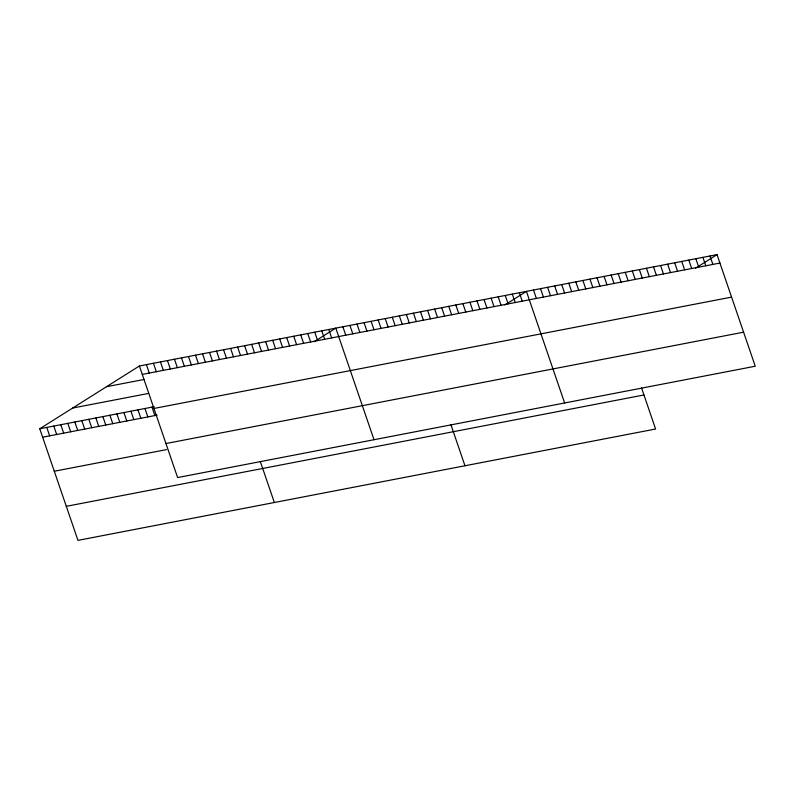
<?xml version="1.0" encoding="UTF-8"?>
<svg xmlns="http://www.w3.org/2000/svg" width="795" height="795" viewBox="0 0 795 795"><rect width="100%" height="100%" fill="white"/><g stroke="black" fill="none" stroke-linecap="round" stroke-linejoin="round"><path stroke-width="1.19" d="M641.545 387.95L655.597 429.012L77.96 540.371L39.75 428.773L139.403 365.988L717.04 254.629L755.25 366.227L177.613 477.576L139.403 365.988M314.194 341.741L335.798 328.126L374.008 439.724M504.815 304.992L526.419 291.377L564.629 402.976M695.436 268.253L717.04 254.629M142.285 374.415L719.932 263.066M106.52 386.708L143.925 379.493M72.633 408.054L148.625 393.406M39.75 428.773L154.319 406.692M153.942 408.461L731.589 297.111M42.632 437.2L157.201 415.119M165.956 443.54L743.593 332.181M54.289 471.246L166.523 449.612M66.303 506.326L643.94 394.966M709.985 255.99L712.867 264.427M702.919 257.351L705.811 265.788M695.864 258.713L698.745 267.15M688.808 260.074L691.69 268.511M681.742 261.436L684.624 269.863M674.687 262.797L677.569 271.224M667.621 264.159L670.513 272.586M660.566 265.52L663.447 273.947M653.5 266.882L656.392 275.309M646.444 268.243L649.326 276.67M639.379 269.604L642.271 278.031M632.323 270.966L635.205 279.393M625.258 272.327L628.149 280.754M618.202 273.689L621.084 282.116M611.146 275.05L614.028 283.477M604.081 276.412L606.973 284.839M597.025 277.773L599.907 286.2M589.96 279.134L592.851 287.561M582.904 280.496L585.786 288.923M575.838 281.857L578.73 290.284M568.783 283.219L571.665 291.646M561.717 284.57L564.609 293.007M554.662 285.932L557.543 294.369M547.606 287.293L550.488 295.73M540.54 288.655L543.432 297.091M533.485 290.016L536.367 298.453M519.364 292.739L522.245 301.166M512.298 294.1L515.19 302.527M505.242 295.462L508.124 303.889M498.177 296.823L501.069 305.25M491.121 298.185L494.003 306.612M484.066 299.546L486.947 307.973M477 300.908L479.892 309.334M469.944 302.269L472.826 310.696M462.879 303.63L465.771 312.057M455.823 304.992L458.705 313.419M448.758 306.353L451.649 314.78M441.702 307.715L444.584 316.142M434.636 309.076L437.528 317.503M427.581 310.438L430.463 318.865M420.525 311.799L423.407 320.226M413.46 313.16L416.351 321.587M450.914 424.699L464.976 465.761M406.404 314.522L409.286 322.949M399.338 315.873L402.23 324.31M392.283 317.235L395.165 325.672M385.217 318.596L388.109 327.033M378.162 319.958L381.043 328.395M371.096 321.319L373.988 329.756M364.04 322.681L366.922 331.108M356.985 324.042L359.867 332.469M349.919 325.403L352.801 333.83M342.864 326.765L345.746 335.192M328.782 329.478L331.674 337.905M321.776 330.829L324.658 339.256M314.76 332.181L317.642 340.618M307.745 333.532L310.626 341.969M300.729 334.884L303.611 343.321M293.713 336.235L296.605 344.672M286.697 337.597L289.589 346.024M279.691 338.948L282.573 347.375M272.675 340.3L275.557 348.727M265.659 341.651L268.541 350.078M258.643 343.003L261.525 351.43M251.627 344.354L254.519 352.781M244.612 345.706L247.503 354.133M237.606 347.057L240.488 355.484M230.59 348.409L233.472 356.836M223.574 349.76L226.456 358.187M260.293 461.448L274.354 502.51M216.558 351.112L219.44 359.539M209.542 352.463L212.434 360.9M202.526 353.815L205.418 362.252M195.52 355.166L198.402 363.603M188.504 356.518L191.386 364.955M181.489 357.879L184.37 366.306M174.473 359.231L177.355 367.658M167.457 360.582L170.349 369.009M160.441 361.934L163.333 370.361M153.435 363.285L156.317 371.712M146.419 364.637L149.301 373.064M151.974 407.139L154.866 415.566M144.958 408.491L147.85 416.918M137.952 409.842L140.834 418.269M130.936 411.194L133.818 419.621M123.921 412.545L126.802 420.982M116.905 413.897L119.797 422.334M109.889 415.248L112.781 423.685M102.873 416.6L105.765 425.037M95.867 417.961L98.749 426.388M88.851 419.313L91.733 427.74M81.835 420.664L84.717 429.091M74.819 422.016L77.711 430.443M67.804 423.367L70.695 431.794M60.788 424.719L63.679 433.146M53.782 426.07L56.664 434.497M46.766 427.422L49.648 435.849"/></g></svg>
